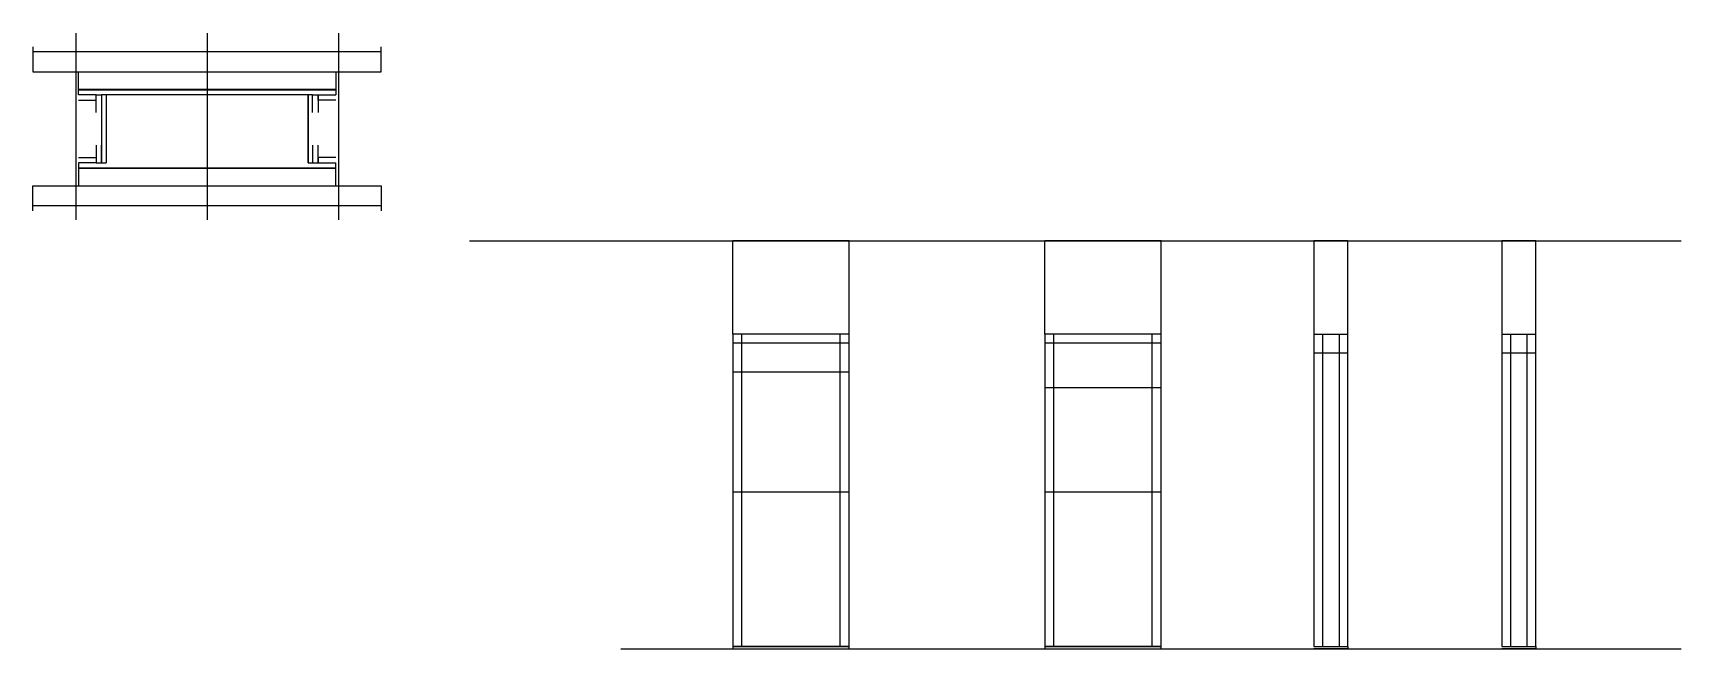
# Model space of a CAD drawing. Header units: metres. Extents: x 6666 to 7972, y 2792 to 3280.
import ezdxf

# ---------------------------------------------------------------- set-up
doc = ezdxf.new("R2010")
doc.units = ezdxf.units.M
for name, color, linetype in [('CHAPA', 7, 'Continuous'), ('COTA', 7, 'Continuous'), ('Hachura', 7, 'Continuous'), ('Madeira', 7, 'Continuous'), ('Nível', 7, 'Continuous'), ('Painéis', 7, 'Continuous'), ('Perfil Metálico', 7, 'Continuous'), ('SARR_2.2x7', 7, 'Continuous'), ('SARRAFO', 7, 'Continuous')]:
    doc.layers.add(name, color=color, linetype=linetype)

msp = doc.modelspace()

# ---------------------------------------------------------------- linework, layer by layer
at = {"layer": 'CHAPA', "color": 7, "lineweight": 25}
for points in [[(6701.9, 3230.9), (6701.9, 3234.9), (6905.9, 3234.9), (6905.9, 3230.9)], [(6701.9, 3230.9), (6701.9, 3234.9), (6905.9, 3234.9), (6905.9, 3230.9)], [(6723.9, 3230.9), (6720.3, 3230.9), (6720.3, 3176.9), (6723.9, 3176.9)], [(6723.9, 3230.9), (6720.3, 3230.9), (6720.3, 3176.9), (6723.9, 3176.9)], [(6887.5, 3230.9), (6883.9, 3230.9), (6883.9, 3176.9), (6887.5, 3176.9)], [(6887.5, 3230.9), (6883.9, 3230.9), (6883.9, 3176.9), (6887.5, 3176.9)], [(6701.9, 3176.9), (6701.9, 3172.9), (6905.9, 3172.9), (6905.9, 3176.9)], [(6701.9, 3176.9), (6701.9, 3172.9), (6905.9, 3172.9), (6905.9, 3176.9)]]:
    msp.add_lwpolyline(points, dxfattribs=at)
at = {"layer": 'COTA', "color": 7, "lineweight": 25}
for p, q in [((7312.5, 3115.3), (7220.5, 3115.3)), ((7220.5, 3041.3), (7220.5, 3115.3)), ((7312.5, 3041.3), (7312.5, 3115.3)), ((7559.7, 3115.3), (7467.7, 3115.3)), ((7467.7, 3041.3), (7467.7, 3115.3)), ((7559.7, 3041.3), (7559.7, 3115.3))]:
    msp.add_line(p, q, dxfattribs=at)
for points in [[(7707.7, 3041.3), (7707.7, 3115.3), (7680.7, 3115.3), (7680.7, 3041.3)], [(7856.6, 3041.3), (7856.6, 3115.3), (7829.6, 3115.3), (7829.6, 3041.3)]]:
    msp.add_lwpolyline(points, dxfattribs=at)
at = {"layer": 'Hachura', "color": 7, "lineweight": 25}
for p, q in [((6699.9, 3279.7), (6699.9, 3131.9)), ((6803.9, 3279.7), (6803.9, 3131.9)), ((6907.9, 3279.7), (6907.9, 3131.9))]:
    msp.add_line(p, q, dxfattribs=at)
at = {"layer": 'Madeira', "color": 7, "lineweight": 25}
for points in [[(6905.9, 3249), (6905.9, 3235), (6701.9, 3235), (6701.9, 3249)], [(6905.9, 3158.9), (6905.9, 3172.9), (6701.9, 3172.9), (6701.9, 3158.9)]]:
    msp.add_lwpolyline(points, dxfattribs=at)
at = {"layer": 'Nível', "color": 7, "lineweight": 25}
for p, q in [((7011.9, 3115.3), (7971.7, 3115.3)), ((7131.8, 2792.3), (7971.7, 2792.3))]:
    msp.add_line(p, q, dxfattribs=at)
at = {"layer": 'Painéis', "color": 7, "lineweight": 25}
for p, q in [((7220.5, 3041.3), (7220.5, 2792.3)), ((7312.5, 3041.3), (7220.5, 3041.3)), ((7312.5, 2792.3), (7312.5, 3041.3)), ((7467.7, 3041.3), (7467.7, 2792.3)), ((7559.7, 3041.3), (7467.7, 3041.3)), ((7559.7, 2792.3), (7559.7, 3041.3)), ((7680.7, 3041.3), (7680.7, 2794.3)), ((7680.7, 3041.3), (7707.7, 3041.3)), ((7707.7, 2794.3), (7707.7, 3041.3)), ((7829.6, 3041.3), (7829.6, 2794.3)), ((7829.6, 3041.3), (7856.6, 3041.3)), ((7856.6, 2794.3), (7856.6, 3041.3)), ((7707.7, 3026.3), (7680.7, 3026.3)), ((7856.6, 3026.3), (7829.6, 3026.3)), ((7312.5, 3011.3), (7220.5, 3011.3)), ((7467.7, 2999.3), (7559.7, 2999.3)), ((7312.5, 2916.3), (7220.5, 2916.3)), ((7559.7, 2916.3), (7467.7, 2916.3)), ((7220.5, 2794.3), (7312.5, 2794.3)), ((7467.7, 2794.3), (7559.7, 2794.3)), ((7680.7, 2794.3), (7707.7, 2794.3)), ((7829.6, 2794.3), (7856.6, 2794.3))]:
    msp.add_line(p, q, dxfattribs=at)
for points in [[(6883.9, 3176.9), (6883.9, 3230.9), (6723.9, 3230.9), (6723.9, 3176.9)], [(7312.5, 2794.3), (7220.5, 2794.3), (7220.5, 2792.3), (7312.5, 2792.3)], [(7559.7, 2794.3), (7467.7, 2794.3), (7467.7, 2792.3), (7559.7, 2792.3)], [(7680.7, 2794.3), (7707.7, 2794.3), (7707.7, 2792.3), (7680.7, 2792.3)], [(7829.6, 2794.3), (7856.6, 2794.3), (7856.6, 2792.3), (7829.6, 2792.3)]]:
    msp.add_lwpolyline(points, dxfattribs=at)
at = {"layer": 'Perfil Metálico', "color": 7, "lineweight": 25}
for points in [[(6665.9, 3268.9), (6665.9, 3248.9), (6941.9, 3248.9), (6941.9, 3268.9)], [(6941.9, 3252.9), (6941.9, 3264.9), (6665.9, 3264.9), (6665.9, 3252.9)], [(6665.9, 3138.9), (6665.9, 3158.9), (6941.9, 3158.9), (6941.9, 3138.9)], [(6941.9, 3154.9), (6941.9, 3142.9), (6665.9, 3142.9), (6665.9, 3154.9)]]:
    msp.add_lwpolyline(points, dxfattribs=at)
at = {"layer": 'SARR_2.2x7', "color": 7, "lineweight": 25}
for p, q in [((7312.5, 3034.3), (7220.5, 3034.3)), ((7227.5, 2916.3), (7227.5, 3041.3)), ((7305.5, 2916.3), (7305.5, 3041.3)), ((7559.7, 3034.3), (7467.7, 3034.3)), ((7474.7, 2999.3), (7474.7, 3041.3)), ((7552.7, 2999.3), (7552.7, 3041.3)), ((7687.7, 3041.3), (7687.7, 3026.3)), ((7700.7, 3041.3), (7700.7, 3026.3)), ((7836.6, 3041.3), (7836.6, 3026.3)), ((7849.6, 3041.3), (7849.6, 3026.3)), ((7687.7, 3026.3), (7687.7, 2794.3)), ((7700.7, 3026.3), (7700.7, 2794.3)), ((7836.6, 3026.3), (7836.6, 2794.3)), ((7849.6, 3026.3), (7849.6, 2794.3)), ((7474.7, 2916.3), (7474.7, 2999.3)), ((7552.7, 2916.3), (7552.7, 2999.3)), ((7227.5, 2794.3), (7227.5, 2916.3)), ((7305.5, 2794.3), (7305.5, 2916.3)), ((7474.7, 2794.3), (7474.7, 2916.3)), ((7552.7, 2794.3), (7552.7, 2916.3)), ((7227.5, 2794.3), (7227.5, 2794.3)), ((7305.5, 2794.3), (7305.5, 2794.3)), ((7474.7, 2794.3), (7474.7, 2794.3)), ((7552.7, 2794.3), (7552.7, 2794.3))]:
    msp.add_line(p, q, dxfattribs=at)
at = {"layer": 'SARRAFO', "color": 7, "lineweight": 25}
for points in [[(6701.9, 3226.5), (6715.9, 3226.5), (6715.9, 3230.9), (6701.9, 3230.9)], [(6715.9, 3216.9), (6715.9, 3230.9), (6720.3, 3230.9), (6720.3, 3216.9)], [(6887.5, 3216.9), (6887.5, 3230.9), (6891.9, 3230.9), (6891.9, 3216.9)], [(6905.9, 3226.5), (6891.9, 3226.5), (6891.9, 3230.9), (6905.9, 3230.9)], [(6715.9, 3190.9), (6715.9, 3176.9), (6720.3, 3176.9), (6720.3, 3190.9)], [(6887.5, 3190.9), (6887.5, 3176.9), (6891.9, 3176.9), (6891.9, 3190.9)], [(6701.9, 3181.3), (6715.9, 3181.3), (6715.9, 3176.9), (6701.9, 3176.9)], [(6905.9, 3181.3), (6891.9, 3181.3), (6891.9, 3176.9), (6905.9, 3176.9)]]:
    msp.add_lwpolyline(points, dxfattribs=at)

doc.saveas('drawing.dxf')
